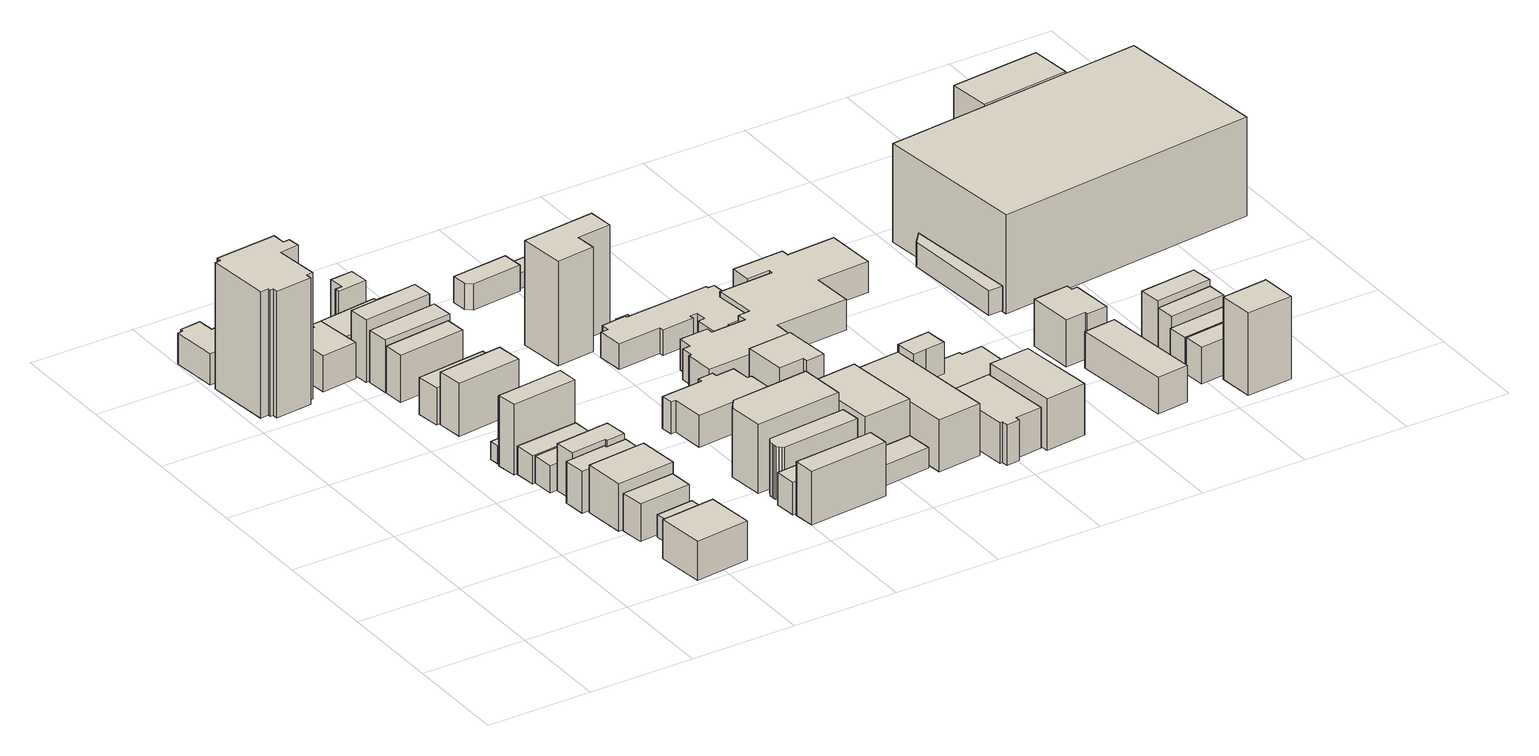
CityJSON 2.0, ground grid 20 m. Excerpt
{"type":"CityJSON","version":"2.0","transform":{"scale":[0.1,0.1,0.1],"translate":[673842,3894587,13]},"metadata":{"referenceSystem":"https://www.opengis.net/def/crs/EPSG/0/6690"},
"CityObjects":{
"building1":{"type":"Building","attributes":{"class":"9999","usage":"412","measuredHeight":29.2,"storeysAboveGround":8,"BuildingDetailAttribute.totalFloorArea":1306.77,"BuildingDetailAttribute.buildingFootprintArea":163.35,"BuildingDetailAttribute.buildingRoofEdgeArea":163.35,"BuildingDetailAttribute.urbanPlanType":"21","BuildingDetailAttribute.landUseType":"211","BuildingDetailAttribute.surveyYear":2021,"BuildingIDAttribute.prefecture":"23","BuildingIDAttribute.city":"23102"},"address":[{"country":"日本","locality":"愛知県名古屋市"}],"geometry":[{"type":"Solid","lod":"1","boundaries":[[[[0,1,2,3,4,5,6,7,8,9,10,11,12,13,14,15]],[[14,16,17,15]],[[13,18,16,14]],[[12,19,18,13]],[[11,20,19,12]],[[10,21,20,11]],[[9,22,21,10]],[[8,23,22,9]],[[7,24,23,8]],[[6,25,24,7]],[[5,26,25,6]],[[4,27,26,5]],[[3,28,27,4]],[[2,29,28,3]],[[1,30,29,2]],[[0,31,30,1]],[[15,17,31,0]],[[16,18,19,20,21,22,23,24,25,26,27,28,29,30,31,17]]]]}]},
"building2":{"type":"Building","attributes":{"class":"3002","usage":"412","measuredHeight":29,"storeysAboveGround":2,"BuildingDetailAttribute.totalFloorArea":192.48,"BuildingDetailAttribute.buildingFootprintArea":96.24,"BuildingDetailAttribute.buildingRoofEdgeArea":96.24,"BuildingDetailAttribute.urbanPlanType":"21","BuildingDetailAttribute.landUseType":"211","BuildingDetailAttribute.surveyYear":2021,"BuildingIDAttribute.prefecture":"23","BuildingIDAttribute.city":"23102"},"address":[{"country":"日本","locality":"愛知県名古屋市"}],"geometry":[{"type":"Solid","lod":"1","boundaries":[[[[32,33,34,35,36,37,38,39,40,41,42,43,44,45,46]],[[45,47,48,46]],[[44,49,47,45]],[[43,50,49,44]],[[42,51,50,43]],[[41,52,51,42]],[[40,53,52,41]],[[39,54,53,40]],[[38,55,54,39]],[[37,56,55,38]],[[36,57,56,37]],[[35,58,57,36]],[[34,59,58,35]],[[33,60,59,34]],[[32,61,60,33]],[[46,48,61,32]],[[47,49,50,51,52,53,54,55,56,57,58,59,60,61,48]]]]}]},
"building3":{"type":"Building","attributes":{"class":"3001","usage":"401","measuredHeight":9.5,"storeysAboveGround":2,"BuildingDetailAttribute.totalFloorArea":192.29,"BuildingDetailAttribute.buildingFootprintArea":96.15,"BuildingDetailAttribute.buildingRoofEdgeArea":96.15,"BuildingDetailAttribute.urbanPlanType":"21","BuildingDetailAttribute.landUseType":"212","BuildingDetailAttribute.surveyYear":2021,"BuildingIDAttribute.prefecture":"23","BuildingIDAttribute.city":"23102"},"address":[{"country":"日本","locality":"愛知県名古屋市"}],"geometry":[{"type":"Solid","lod":"1","boundaries":[[[[62,63,64,65]],[[64,66,67,65]],[[63,68,66,64]],[[62,69,68,63]],[[65,67,69,62]],[[66,68,69,67]]]]}]},
"building4":{"type":"Building","attributes":{"class":"3001","usage":"411","measuredHeight":10.2,"storeysAboveGround":2,"BuildingDetailAttribute.totalFloorArea":93.33,"BuildingDetailAttribute.buildingFootprintArea":46.67,"BuildingDetailAttribute.buildingRoofEdgeArea":46.67,"BuildingDetailAttribute.urbanPlanType":"21","BuildingDetailAttribute.landUseType":"211","BuildingDetailAttribute.surveyYear":2021,"BuildingIDAttribute.prefecture":"23","BuildingIDAttribute.city":"23102"},"address":[{"country":"日本","locality":"愛知県名古屋市"}],"geometry":[{"type":"Solid","lod":"1","boundaries":[[[[70,71,72,73]],[[72,74,75,73]],[[71,76,74,72]],[[70,77,76,71]],[[73,75,77,70]],[[74,76,77,75]]]]}]},
"building5":{"type":"Building","attributes":{"class":"3001","usage":"461","measuredHeight":3.4,"storeysAboveGround":9999,"BuildingDetailAttribute.totalFloorArea":-9999,"BuildingDetailAttribute.buildingFootprintArea":-9999,"BuildingDetailAttribute.buildingRoofEdgeArea":5.47,"BuildingDetailAttribute.urbanPlanType":"21","BuildingDetailAttribute.landUseType":"211","BuildingDetailAttribute.surveyYear":2021,"BuildingIDAttribute.prefecture":"23","BuildingIDAttribute.city":"23106"},"geometry":[{"type":"Solid","lod":"1","boundaries":[[[[78,79,80,81]],[[80,82,83,81]],[[79,84,82,80]],[[78,85,84,79]],[[81,83,85,78]],[[82,84,85,83]]]]}]},
"building6":{"type":"Building","attributes":{"class":"3001","usage":"431","measuredHeight":6.3,"storeysAboveGround":1,"BuildingDetailAttribute.totalFloorArea":38.27,"BuildingDetailAttribute.buildingFootprintArea":38.27,"BuildingDetailAttribute.buildingRoofEdgeArea":38.27,"BuildingDetailAttribute.urbanPlanType":"21","BuildingDetailAttribute.landUseType":"213","BuildingDetailAttribute.surveyYear":2021,"BuildingIDAttribute.prefecture":"23","BuildingIDAttribute.city":"23102"},"address":[{"country":"日本","locality":"愛知県名古屋市東区東外堀町２５－１"}],"geometry":[{"type":"Solid","lod":"1","boundaries":[[[[86,87,88,89]],[[88,90,91,89]],[[87,92,90,88]],[[86,93,92,87]],[[89,91,93,86]],[[90,92,93,91]]]]}]},
"building7":{"type":"Building","attributes":{"class":"3002","usage":"413","measuredHeight":12.1,"storeysAboveGround":3,"BuildingDetailAttribute.totalFloorArea":268.61,"BuildingDetailAttribute.buildingFootprintArea":89.54,"BuildingDetailAttribute.buildingRoofEdgeArea":89.54,"BuildingDetailAttribute.urbanPlanType":"21","BuildingDetailAttribute.landUseType":"212","BuildingDetailAttribute.surveyYear":2021,"BuildingIDAttribute.prefecture":"23","BuildingIDAttribute.city":"23102"},"address":[{"country":"日本","locality":"愛知県名古屋市"}],"geometry":[{"type":"Solid","lod":"1","boundaries":[[[[94,95,96,97]],[[96,98,99,97]],[[95,100,98,96]],[[94,101,100,95]],[[97,99,101,94]],[[98,100,101,99]]]]}]},
"building8":{"type":"Building","attributes":{"class":"3001","usage":"411","measuredHeight":10.9,"storeysAboveGround":1,"BuildingDetailAttribute.totalFloorArea":57.89,"BuildingDetailAttribute.buildingFootprintArea":57.89,"BuildingDetailAttribute.buildingRoofEdgeArea":153.13,"BuildingDetailAttribute.urbanPlanType":"21","BuildingDetailAttribute.landUseType":"211","BuildingDetailAttribute.surveyYear":2021,"BuildingIDAttribute.prefecture":"23","BuildingIDAttribute.city":"23102"},"address":[{"country":"日本","locality":"愛知県名古屋市"}],"geometry":[{"type":"Solid","lod":"1","boundaries":[[[[102,103,104,105,106,107,108]],[[107,109,110,108]],[[106,111,109,107]],[[105,112,111,106]],[[104,113,112,105]],[[103,114,113,104]],[[102,115,114,103]],[[108,110,115,102]],[[109,111,112,113,114,115,110]]]]}]},
"building9":{"type":"Building","attributes":{"class":"3001","usage":"411","measuredHeight":9,"storeysAboveGround":2,"BuildingDetailAttribute.totalFloorArea":101.21,"BuildingDetailAttribute.buildingFootprintArea":50.6,"BuildingDetailAttribute.buildingRoofEdgeArea":50.6,"BuildingDetailAttribute.urbanPlanType":"21","BuildingDetailAttribute.landUseType":"211","BuildingDetailAttribute.surveyYear":2021,"BuildingIDAttribute.prefecture":"23","BuildingIDAttribute.city":"23102"},"address":[{"country":"日本","locality":"愛知県名古屋市"}],"geometry":[{"type":"Solid","lod":"1","boundaries":[[[[116,117,118,119,120,121]],[[120,122,123,121]],[[119,124,122,120]],[[118,125,124,119]],[[117,126,125,118]],[[116,127,126,117]],[[121,123,127,116]],[[122,124,125,126,127,123]]]]}]},
"building10":{"type":"Building","attributes":{"class":"3002","usage":"411","measuredHeight":9,"storeysAboveGround":3,"BuildingDetailAttribute.totalFloorArea":131.81,"BuildingDetailAttribute.buildingFootprintArea":43.94,"BuildingDetailAttribute.buildingRoofEdgeArea":43.94,"BuildingDetailAttribute.urbanPlanType":"21","BuildingDetailAttribute.landUseType":"211","BuildingDetailAttribute.surveyYear":2021,"BuildingIDAttribute.prefecture":"23","BuildingIDAttribute.city":"23102"},"address":[{"country":"日本","locality":"愛知県名古屋市"}],"geometry":[{"type":"Solid","lod":"1","boundaries":[[[[128,129,130,131,132,133]],[[132,134,135,133]],[[131,136,134,132]],[[130,137,136,131]],[[129,138,137,130]],[[128,139,138,129]],[[133,135,139,128]],[[134,136,137,138,139,135]]]]}]},
"building11":{"type":"Building","attributes":{"class":"3001","usage":"413","measuredHeight":8.2,"storeysAboveGround":2,"BuildingDetailAttribute.totalFloorArea":101.42,"BuildingDetailAttribute.buildingFootprintArea":50.71,"BuildingDetailAttribute.buildingRoofEdgeArea":50.71,"BuildingDetailAttribute.urbanPlanType":"21","BuildingDetailAttribute.landUseType":"212","BuildingDetailAttribute.surveyYear":2021,"BuildingIDAttribute.prefecture":"23","BuildingIDAttribute.city":"23102"},"address":[{"country":"日本","locality":"愛知県名古屋市"}],"geometry":[{"type":"Solid","lod":"1","boundaries":[[[[140,141,142,143]],[[142,144,145,143]],[[141,146,144,142]],[[140,147,146,141]],[[143,145,147,140]],[[144,146,147,145]]]]}]},
"building12":{"type":"Building","attributes":{"class":"9999","usage":"401","measuredHeight":9.4,"storeysAboveGround":1,"BuildingDetailAttribute.totalFloorArea":49.96,"BuildingDetailAttribute.buildingFootprintArea":49.96,"BuildingDetailAttribute.buildingRoofEdgeArea":49.96,"BuildingDetailAttribute.urbanPlanType":"21","BuildingDetailAttribute.landUseType":"212","BuildingDetailAttribute.surveyYear":2021,"BuildingIDAttribute.prefecture":"23","BuildingIDAttribute.city":"23102"},"address":[{"country":"日本","locality":"愛知県名古屋市"}],"geometry":[{"type":"Solid","lod":"1","boundaries":[[[[148,149,150,151]],[[150,152,153,151]],[[149,154,152,150]],[[148,155,154,149]],[[151,153,155,148]],[[152,154,155,153]]]]}]},
"building13":{"type":"Building","attributes":{"class":"3001","usage":"411","measuredHeight":14.5,"storeysAboveGround":4,"BuildingDetailAttribute.totalFloorArea":203.96,"BuildingDetailAttribute.buildingFootprintArea":50.99,"BuildingDetailAttribute.buildingRoofEdgeArea":50.99,"BuildingDetailAttribute.urbanPlanType":"21","BuildingDetailAttribute.landUseType":"211","BuildingDetailAttribute.surveyYear":2021,"BuildingIDAttribute.prefecture":"23","BuildingIDAttribute.city":"23102"},"address":[{"country":"日本","locality":"愛知県名古屋市"}],"geometry":[{"type":"Solid","lod":"1","boundaries":[[[[156,157,158,159]],[[158,160,161,159]],[[157,162,160,158]],[[156,163,162,157]],[[159,161,163,156]],[[160,162,163,161]]]]}]},
"building14":{"type":"Building","attributes":{"class":"3002","usage":"411","measuredHeight":11.1,"storeysAboveGround":3,"BuildingDetailAttribute.totalFloorArea":122.5,"BuildingDetailAttribute.buildingFootprintArea":40.83,"BuildingDetailAttribute.buildingRoofEdgeArea":40.83,"BuildingDetailAttribute.urbanPlanType":"21","BuildingDetailAttribute.landUseType":"211","BuildingDetailAttribute.surveyYear":2021,"BuildingIDAttribute.prefecture":"23","BuildingIDAttribute.city":"23102"},"address":[{"country":"日本","locality":"愛知県名古屋市"}],"geometry":[{"type":"Solid","lod":"1","boundaries":[[[[164,165,166,167]],[[166,168,169,167]],[[165,170,168,166]],[[164,171,170,165]],[[167,169,171,164]],[[168,170,171,169]]]]}]},
"building15":{"type":"Building","attributes":{"class":"3001","usage":"411","measuredHeight":11.1,"storeysAboveGround":3,"BuildingDetailAttribute.totalFloorArea":186.82,"BuildingDetailAttribute.buildingFootprintArea":62.27,"BuildingDetailAttribute.buildingRoofEdgeArea":62.27,"BuildingDetailAttribute.urbanPlanType":"21","BuildingDetailAttribute.landUseType":"211","BuildingDetailAttribute.surveyYear":2021,"BuildingIDAttribute.prefecture":"23","BuildingIDAttribute.city":"23102"},"address":[{"country":"日本","locality":"愛知県名古屋市"}],"geometry":[{"type":"Solid","lod":"1","boundaries":[[[[172,173,174,175]],[[174,176,177,175]],[[173,178,176,174]],[[172,179,178,173]],[[175,177,179,172]],[[176,178,179,177]]]]}]},
"building16":{"type":"Building","attributes":{"class":"3001","usage":"411","measuredHeight":9.1,"storeysAboveGround":2,"BuildingDetailAttribute.totalFloorArea":120.72,"BuildingDetailAttribute.buildingFootprintArea":60.36,"BuildingDetailAttribute.buildingRoofEdgeArea":60.36,"BuildingDetailAttribute.urbanPlanType":"21","BuildingDetailAttribute.landUseType":"211","BuildingDetailAttribute.surveyYear":2021,"BuildingIDAttribute.prefecture":"23","BuildingIDAttribute.city":"23102"},"address":[{"country":"日本","locality":"愛知県名古屋市"}],"geometry":[{"type":"Solid","lod":"1","boundaries":[[[[180,181,182,183]],[[182,184,185,183]],[[181,186,184,182]],[[180,187,186,181]],[[183,185,187,180]],[[184,186,187,185]]]]}]},
"building17":{"type":"Building","attributes":{"class":"3002","usage":"413","measuredHeight":10,"storeysAboveGround":3,"BuildingDetailAttribute.totalFloorArea":152.53,"BuildingDetailAttribute.buildingFootprintArea":50.84,"BuildingDetailAttribute.buildingRoofEdgeArea":50.84,"BuildingDetailAttribute.urbanPlanType":"21","BuildingDetailAttribute.landUseType":"212","BuildingDetailAttribute.surveyYear":2021,"BuildingIDAttribute.prefecture":"23","BuildingIDAttribute.city":"23102"},"address":[{"country":"日本","locality":"愛知県名古屋市"}],"geometry":[{"type":"Solid","lod":"1","boundaries":[[[[188,189,190,191]],[[190,192,193,191]],[[189,194,192,190]],[[188,195,194,189]],[[191,193,195,188]],[[192,194,195,193]]]]}]},
"building18":{"type":"Building","attributes":{"class":"3001","usage":"411","measuredHeight":11,"storeysAboveGround":3,"BuildingDetailAttribute.totalFloorArea":169.5,"BuildingDetailAttribute.buildingFootprintArea":56.5,"BuildingDetailAttribute.buildingRoofEdgeArea":56.5,"BuildingDetailAttribute.urbanPlanType":"21","BuildingDetailAttribute.landUseType":"211","BuildingDetailAttribute.surveyYear":2021,"BuildingIDAttribute.prefecture":"23","BuildingIDAttribute.city":"23102"},"address":[{"country":"日本","locality":"愛知県名古屋市東区東外堀町２１－２"}],"geometry":[{"type":"Solid","lod":"1","boundaries":[[[[196,197,198,199]],[[198,200,201,199]],[[197,202,200,198]],[[196,203,202,197]],[[199,201,203,196]],[[200,202,203,201]]]]}]},
"building19":{"type":"Building","attributes":{"class":"3002","usage":"413","measuredHeight":12,"storeysAboveGround":4,"BuildingDetailAttribute.totalFloorArea":211.46,"BuildingDetailAttribute.buildingFootprintArea":52.87,"BuildingDetailAttribute.buildingRoofEdgeArea":52.87,"BuildingDetailAttribute.urbanPlanType":"21","BuildingDetailAttribute.landUseType":"212","BuildingDetailAttribute.surveyYear":2021,"BuildingIDAttribute.prefecture":"23","BuildingIDAttribute.city":"23102"},"address":[{"country":"日本","locality":"愛知県名古屋市"}],"geometry":[{"type":"Solid","lod":"1","boundaries":[[[[204,205,206,207]],[[206,208,209,207]],[[205,210,208,206]],[[204,211,210,205]],[[207,209,211,204]],[[208,210,211,209]]]]}]},
"building20":{"type":"Building","attributes":{"class":"3001","usage":"411","measuredHeight":10.9,"storeysAboveGround":2,"BuildingDetailAttribute.totalFloorArea":190.48,"BuildingDetailAttribute.buildingFootprintArea":95.24,"BuildingDetailAttribute.buildingRoofEdgeArea":153.13,"BuildingDetailAttribute.urbanPlanType":"21","BuildingDetailAttribute.landUseType":"211","BuildingDetailAttribute.surveyYear":2021,"BuildingIDAttribute.prefecture":"23","BuildingIDAttribute.city":"23102"},"address":[{"country":"日本","locality":"愛知県名古屋市"}],"geometry":[{"type":"Solid","lod":"1","boundaries":[[[[107,212,213,214,215,108]],[[215,216,110,108]],[[214,217,216,215]],[[213,218,217,214]],[[212,219,218,213]],[[107,109,219,212]],[[108,110,109,107]],[[216,217,218,219,109,110]]]]}]},
"building21":{"type":"Building","attributes":{"class":"3001","usage":"461","measuredHeight":10,"storeysAboveGround":9999,"BuildingDetailAttribute.totalFloorArea":-9999,"BuildingDetailAttribute.buildingFootprintArea":-9999,"BuildingDetailAttribute.buildingRoofEdgeArea":17.89,"BuildingDetailAttribute.urbanPlanType":"21","BuildingDetailAttribute.landUseType":"212","BuildingDetailAttribute.surveyYear":2021,"BuildingIDAttribute.prefecture":"23","BuildingIDAttribute.city":"23102"},"geometry":[{"type":"Solid","lod":"1","boundaries":[[[[220,221,222,223,224,225]],[[224,226,227,225]],[[223,228,226,224]],[[222,229,228,223]],[[221,230,229,222]],[[220,231,230,221]],[[225,227,231,220]],[[226,228,229,230,231,227]]]]}]},
"building22":{"type":"Building","attributes":{"class":"3002","usage":"413","measuredHeight":10.3,"storeysAboveGround":3,"BuildingDetailAttribute.totalFloorArea":189.16,"BuildingDetailAttribute.buildingFootprintArea":63.05,"BuildingDetailAttribute.buildingRoofEdgeArea":63.05,"BuildingDetailAttribute.urbanPlanType":"21","BuildingDetailAttribute.landUseType":"212","BuildingDetailAttribute.surveyYear":2021,"BuildingIDAttribute.prefecture":"23","BuildingIDAttribute.city":"23102"},"address":[{"country":"日本","locality":"愛知県名古屋市"}],"geometry":[{"type":"Solid","lod":"1","boundaries":[[[[232,233,234,235]],[[234,236,237,235]],[[233,238,236,234]],[[232,239,238,233]],[[235,237,239,232]],[[236,238,239,237]]]]}]},
"building23":{"type":"Building","attributes":{"class":"3001","usage":"411","measuredHeight":9.2,"storeysAboveGround":2,"BuildingDetailAttribute.totalFloorArea":132.46,"BuildingDetailAttribute.buildingFootprintArea":66.23,"BuildingDetailAttribute.buildingRoofEdgeArea":66.23,"BuildingDetailAttribute.urbanPlanType":"21","BuildingDetailAttribute.landUseType":"211","BuildingDetailAttribute.surveyYear":2021,"BuildingIDAttribute.prefecture":"23","BuildingIDAttribute.city":"23102"},"address":[{"country":"日本","locality":"愛知県名古屋市"}],"geometry":[{"type":"Solid","lod":"1","boundaries":[[[[240,241,242,243]],[[242,244,245,243]],[[241,246,244,242]],[[240,247,246,241]],[[243,245,247,240]],[[244,246,247,245]]]]}]},
"building24":{"type":"Building","attributes":{"class":"3001","usage":"401","measuredHeight":10.2,"storeysAboveGround":4,"BuildingDetailAttribute.totalFloorArea":242.22,"BuildingDetailAttribute.buildingFootprintArea":60.56,"BuildingDetailAttribute.buildingRoofEdgeArea":60.56,"BuildingDetailAttribute.urbanPlanType":"21","BuildingDetailAttribute.landUseType":"212","BuildingDetailAttribute.surveyYear":2021,"BuildingIDAttribute.prefecture":"23","BuildingIDAttribute.city":"23102"},"address":[{"country":"日本","locality":"愛知県名古屋市"}],"geometry":[{"type":"Solid","lod":"1","boundaries":[[[[248,249,250,251,252,253,254,255,256,257,258,259]],[[258,260,261,259]],[[257,262,260,258]],[[256,263,262,257]],[[255,264,263,256]],[[254,265,264,255]],[[253,266,265,254]],[[252,267,266,253]],[[251,268,267,252]],[[250,269,268,251]],[[249,270,269,250]],[[248,271,270,249]],[[259,261,271,248]],[[260,262,263,264,265,266,267,268,269,270,271,261]]]]}]},
"building25":{"type":"Building","attributes":{"class":"3002","usage":"401","measuredHeight":15.2,"storeysAboveGround":3,"BuildingDetailAttribute.totalFloorArea":441.07,"BuildingDetailAttribute.buildingFootprintArea":147.02,"BuildingDetailAttribute.buildingRoofEdgeArea":147.02,"BuildingDetailAttribute.urbanPlanType":"21","BuildingDetailAttribute.landUseType":"212","BuildingDetailAttribute.surveyYear":2021,"BuildingIDAttribute.prefecture":"23","BuildingIDAttribute.city":"23102"},"address":[{"country":"日本","locality":"愛知県名古屋市"}],"geometry":[{"type":"Solid","lod":"1","boundaries":[[[[272,273,274,275,276]],[[275,277,278,276]],[[274,279,277,275]],[[273,280,279,274]],[[272,281,280,273]],[[276,278,281,272]],[[277,279,280,281,278]]]]}]},
"building26":{"type":"Building","attributes":{"class":"3001","usage":"411","measuredHeight":7.1,"storeysAboveGround":2,"BuildingDetailAttribute.totalFloorArea":257.2,"BuildingDetailAttribute.buildingFootprintArea":128.6,"BuildingDetailAttribute.buildingRoofEdgeArea":128.6,"BuildingDetailAttribute.urbanPlanType":"21","BuildingDetailAttribute.landUseType":"211","BuildingDetailAttribute.surveyYear":2021,"BuildingIDAttribute.prefecture":"23","BuildingIDAttribute.city":"23102"},"address":[{"country":"日本","locality":"愛知県名古屋市"}],"geometry":[{"type":"Solid","lod":"1","boundaries":[[[[282,283,284,285,286,287,288,289,290,291,292,293]],[[292,294,295,293]],[[291,296,294,292]],[[290,297,296,291]],[[289,298,297,290]],[[288,299,298,289]],[[287,300,299,288]],[[286,301,300,287]],[[285,302,301,286]],[[284,303,302,285]],[[283,304,303,284]],[[282,305,304,283]],[[293,295,305,282]],[[294,296,297,298,299,300,301,302,303,304,305,295]]]]}]},
"building27":{"type":"Building","attributes":{"class":"3002","usage":"412","measuredHeight":23,"storeysAboveGround":6,"BuildingDetailAttribute.totalFloorArea":589.91,"BuildingDetailAttribute.buildingFootprintArea":98.32,"BuildingDetailAttribute.buildingRoofEdgeArea":98.32,"BuildingDetailAttribute.urbanPlanType":"21","BuildingDetailAttribute.landUseType":"211","BuildingDetailAttribute.surveyYear":2021,"BuildingIDAttribute.prefecture":"23","BuildingIDAttribute.city":"23102"},"address":[{"country":"日本","locality":"愛知県名古屋市"}],"geometry":[{"type":"Solid","lod":"1","boundaries":[[[[306,307,308,309,310,311]],[[310,312,313,311]],[[309,314,312,310]],[[308,315,314,309]],[[307,316,315,308]],[[306,317,316,307]],[[311,313,317,306]],[[312,314,315,316,317,313]]]]}]},
"building28":{"type":"Building","attributes":{"class":"3001","usage":"413","measuredHeight":6,"storeysAboveGround":2,"BuildingDetailAttribute.totalFloorArea":83.1,"BuildingDetailAttribute.buildingFootprintArea":41.55,"BuildingDetailAttribute.buildingRoofEdgeArea":41.55,"BuildingDetailAttribute.urbanPlanType":"21","BuildingDetailAttribute.landUseType":"212","BuildingDetailAttribute.surveyYear":2021,"BuildingIDAttribute.prefecture":"23","BuildingIDAttribute.city":"23102"},"address":[{"country":"日本","locality":"愛知県名古屋市"}],"geometry":[{"type":"Solid","lod":"1","boundaries":[[[[318,319,320,321,322]],[[321,323,324,322]],[[320,325,323,321]],[[319,326,325,320]],[[318,327,326,319]],[[322,324,327,318]],[[323,325,326,327,324]]]]}]},
"building29":{"type":"Building","attributes":{"class":"3001","usage":"401","measuredHeight":7.9,"storeysAboveGround":1,"BuildingDetailAttribute.totalFloorArea":47.29,"BuildingDetailAttribute.buildingFootprintArea":47.29,"BuildingDetailAttribute.buildingRoofEdgeArea":47.29,"BuildingDetailAttribute.urbanPlanType":"21","BuildingDetailAttribute.landUseType":"212","BuildingDetailAttribute.surveyYear":2021,"BuildingIDAttribute.prefecture":"23","BuildingIDAttribute.city":"23102"},"address":[{"country":"日本","locality":"愛知県名古屋市"}],"geometry":[{"type":"Solid","lod":"1","boundaries":[[[[328,329,330,331]],[[330,332,333,331]],[[329,334,332,330]],[[328,335,334,329]],[[331,333,335,328]],[[332,334,335,333]]]]}]},
"building30":{"type":"Building","attributes":{"class":"3002","usage":"401","measuredHeight":12.9,"storeysAboveGround":3,"BuildingDetailAttribute.totalFloorArea":409.94,"BuildingDetailAttribute.buildingFootprintArea":136.65,"BuildingDetailAttribute.buildingRoofEdgeArea":136.65,"BuildingDetailAttribute.urbanPlanType":"21","BuildingDetailAttribute.landUseType":"212","BuildingDetailAttribute.surveyYear":2021,"BuildingIDAttribute.prefecture":"23","BuildingIDAttribute.city":"23102"},"address":[{"country":"日本","locality":"愛知県名古屋市"}],"geometry":[{"type":"Solid","lod":"1","boundaries":[[[[329,336,337,330]],[[337,338,339,330]],[[336,340,338,337]],[[329,341,340,336]],[[330,339,341,329]],[[338,340,341,339]]]]}]},
"building31":{"type":"Building","attributes":{"class":"3001","usage":"461","measuredHeight":-9999,"storeysAboveGround":9999,"BuildingDetailAttribute.totalFloorArea":-9999,"BuildingDetailAttribute.buildingFootprintArea":-9999,"BuildingDetailAttribute.buildingRoofEdgeArea":4.02,"BuildingDetailAttribute.urbanPlanType":"21","BuildingDetailAttribute.landUseType":"211","BuildingDetailAttribute.surveyYear":2021,"BuildingIDAttribute.prefecture":"23","BuildingIDAttribute.city":"23102"},"geometry":[{"type":"Solid","lod":"1","boundaries":[[[[342,343,344,345]],[[344,346,347,345]],[[343,348,346,344]],[[342,349,348,343]],[[345,347,349,342]],[[346,348,349,347]]]]}]},
"building32":{"type":"Building","attributes":{"class":"3001","usage":"421","measuredHeight":6.9,"storeysAboveGround":2,"BuildingDetailAttribute.totalFloorArea":387.47,"BuildingDetailAttribute.buildingFootprintArea":193.73,"BuildingDetailAttribute.buildingRoofEdgeArea":193.73,"BuildingDetailAttribute.urbanPlanType":"21","BuildingDetailAttribute.landUseType":"214","BuildingDetailAttribute.surveyYear":2021,"BuildingIDAttribute.prefecture":"23","BuildingIDAttribute.city":"23102"},"address":[{"country":"日本","locality":"愛知県名古屋市"}],"geometry":[{"type":"Solid","lod":"1","boundaries":[[[[350,351,352,353,354,355,356,357,358,359,360,361,362,363,364,365,366,367,368,369,370,371,372]],[[371,373,374,372]],[[370,375,373,371]],[[369,376,375,370]],[[368,377,376,369]],[[367,378,377,368]],[[366,379,378,367]],[[365,380,379,366]],[[364,381,380,365]],[[363,382,381,364]],[[362,383,382,363]],[[361,384,383,362]],[[360,385,384,361]],[[359,386,385,360]],[[358,387,386,359]],[[357,388,387,358]],[[356,389,388,357]],[[355,390,389,356]],[[354,391,390,355]],[[353,392,391,354]],[[352,393,392,353]],[[351,394,393,352]],[[350,395,394,351]],[[372,374,395,350]],[[373,375,376,377,378,379,380,381,382,383,384,385,386,387,388,389,390,391,392,393,394,395,374]]]]}]},
"building33":{"type":"Building","attributes":{"class":"3001","usage":"413","measuredHeight":-9999,"storeysAboveGround":2,"BuildingDetailAttribute.totalFloorArea":41.47,"BuildingDetailAttribute.buildingFootprintArea":20.73,"BuildingDetailAttribute.buildingRoofEdgeArea":20.73,"BuildingDetailAttribute.urbanPlanType":"21","BuildingDetailAttribute.landUseType":"212","BuildingDetailAttribute.surveyYear":2021,"BuildingIDAttribute.prefecture":"23","BuildingIDAttribute.city":"23102"},"address":[{"country":"日本","locality":"愛知県名古屋市"}],"geometry":[{"type":"Solid","lod":"1","boundaries":[[[[396,397,398,399]],[[398,400,401,399]],[[397,402,400,398]],[[396,403,402,397]],[[399,401,403,396]],[[400,402,403,401]]]]}]},
"building34":{"type":"Building","attributes":{"class":"3001","usage":"411","measuredHeight":9.9,"storeysAboveGround":2,"BuildingDetailAttribute.totalFloorArea":145.88,"BuildingDetailAttribute.buildingFootprintArea":72.94,"BuildingDetailAttribute.buildingRoofEdgeArea":72.94,"BuildingDetailAttribute.urbanPlanType":"21","BuildingDetailAttribute.landUseType":"211","BuildingDetailAttribute.surveyYear":2021,"BuildingIDAttribute.prefecture":"23","BuildingIDAttribute.city":"23102"},"address":[{"country":"日本","locality":"愛知県名古屋市"}],"geometry":[{"type":"Solid","lod":"1","boundaries":[[[[404,405,406,407,408,409]],[[408,410,411,409]],[[407,412,410,408]],[[406,413,412,407]],[[405,414,413,406]],[[404,415,414,405]],[[409,411,415,404]],[[410,412,413,414,415,411]]]]}]},
"building35":{"type":"Building","attributes":{"class":"3002","usage":"401","measuredHeight":12.9,"storeysAboveGround":3,"BuildingDetailAttribute.totalFloorArea":559.01,"BuildingDetailAttribute.buildingFootprintArea":186.34,"BuildingDetailAttribute.buildingRoofEdgeArea":186.34,"BuildingDetailAttribute.urbanPlanType":"21","BuildingDetailAttribute.landUseType":"212","BuildingDetailAttribute.surveyYear":2021,"BuildingIDAttribute.prefecture":"23","BuildingIDAttribute.city":"23102"},"address":[{"country":"日本","locality":"愛知県名古屋市"}],"geometry":[{"type":"Solid","lod":"1","boundaries":[[[[416,417,418,419]],[[418,420,421,419]],[[417,422,420,418]],[[416,423,422,417]],[[419,421,423,416]],[[420,422,423,421]]]]}]},
"building36":{"type":"Building","attributes":{"class":"3001","usage":"411","measuredHeight":10.8,"storeysAboveGround":2,"BuildingDetailAttribute.totalFloorArea":238.37,"BuildingDetailAttribute.buildingFootprintArea":119.19,"BuildingDetailAttribute.buildingRoofEdgeArea":119.19,"BuildingDetailAttribute.urbanPlanType":"21","BuildingDetailAttribute.landUseType":"211","BuildingDetailAttribute.surveyYear":2021,"BuildingIDAttribute.prefecture":"23","BuildingIDAttribute.city":"23102"},"address":[{"country":"日本","locality":"愛知県名古屋市"}],"geometry":[{"type":"Solid","lod":"1","boundaries":[[[[424,425,426,427,428,429,430,431]],[[430,432,433,431]],[[429,434,432,430]],[[428,435,434,429]],[[427,436,435,428]],[[426,437,436,427]],[[425,438,437,426]],[[424,439,438,425]],[[431,433,439,424]],[[432,434,435,436,437,438,439,433]]]]}]},
"building37":{"type":"Building","attributes":{"class":"3003","usage":"411","measuredHeight":10.8,"storeysAboveGround":1,"BuildingDetailAttribute.totalFloorArea":27.06,"BuildingDetailAttribute.buildingFootprintArea":27.06,"BuildingDetailAttribute.buildingRoofEdgeArea":27.06,"BuildingDetailAttribute.urbanPlanType":"21","BuildingDetailAttribute.landUseType":"211","BuildingDetailAttribute.surveyYear":2021,"BuildingIDAttribute.prefecture":"23","BuildingIDAttribute.city":"23102"},"address":[{"country":"日本","locality":"愛知県名古屋市"}],"geometry":[{"type":"Solid","lod":"1","boundaries":[[[[440,441,442,443,444,445,446]],[[445,447,448,446]],[[444,449,447,445]],[[443,450,449,444]],[[442,451,450,443]],[[441,452,451,442]],[[440,453,452,441]],[[446,448,453,440]],[[447,449,450,451,452,453,448]]]]}]},
"building38":{"type":"Building","attributes":{"class":"9999","usage":"421","measuredHeight":8.9,"storeysAboveGround":2,"BuildingDetailAttribute.totalFloorArea":1045.05,"BuildingDetailAttribute.buildingFootprintArea":522.52,"BuildingDetailAttribute.buildingRoofEdgeArea":522.52,"BuildingDetailAttribute.urbanPlanType":"21","BuildingDetailAttribute.landUseType":"214","BuildingDetailAttribute.surveyYear":2021,"BuildingIDAttribute.prefecture":"23","BuildingIDAttribute.city":"23102"},"address":[{"country":"日本","locality":"愛知県名古屋市"}],"geometry":[{"type":"Solid","lod":"1","boundaries":[[[[454,455,456,457,458,459,460,461,462,463,464,465,466,467,468,469,470,471,355,354,353,352,472,473,474,475,476]],[[475,477,478,476]],[[474,479,477,475]],[[473,480,479,474]],[[472,481,480,473]],[[352,482,481,472]],[[353,483,482,352]],[[354,484,483,353]],[[355,485,484,354]],[[471,486,485,355]],[[470,487,486,471]],[[469,488,487,470]],[[468,489,488,469]],[[467,490,489,468]],[[466,491,490,467]],[[465,492,491,466]],[[464,493,492,465]],[[463,494,493,464]],[[462,495,494,463]],[[461,496,495,462]],[[460,497,496,461]],[[459,498,497,460]],[[458,499,498,459]],[[457,500,499,458]],[[456,501,500,457]],[[455,502,501,456]],[[454,503,502,455]],[[476,478,503,454]],[[477,479,480,481,482,483,484,485,486,487,488,489,490,491,492,493,494,495,496,497,498,499,500,501,502,503,478]]]]}]},
"building39":{"type":"Building","attributes":{"class":"3001","usage":"411","measuredHeight":6.8,"storeysAboveGround":2,"BuildingDetailAttribute.totalFloorArea":218.12,"BuildingDetailAttribute.buildingFootprintArea":109.06,"BuildingDetailAttribute.buildingRoofEdgeArea":109.06,"BuildingDetailAttribute.urbanPlanType":"21","BuildingDetailAttribute.landUseType":"211","BuildingDetailAttribute.surveyYear":2021,"BuildingIDAttribute.prefecture":"23","BuildingIDAttribute.city":"23102"},"address":[{"country":"日本","locality":"愛知県名古屋市"}],"geometry":[{"type":"Solid","lod":"1","boundaries":[[[[504,441,440,446,505,506,507,508]],[[507,509,510,508]],[[506,511,509,507]],[[505,512,511,506]],[[446,513,512,505]],[[440,514,513,446]],[[441,515,514,440]],[[504,516,515,441]],[[508,510,516,504]],[[509,511,512,513,514,515,516,510]]]]}]},
"building40":{"type":"Building","attributes":{"class":"3002","usage":"413","measuredHeight":10.9,"storeysAboveGround":3,"BuildingDetailAttribute.totalFloorArea":354.03,"BuildingDetailAttribute.buildingFootprintArea":118.01,"BuildingDetailAttribute.buildingRoofEdgeArea":118.01,"BuildingDetailAttribute.urbanPlanType":"21","BuildingDetailAttribute.landUseType":"212","BuildingDetailAttribute.surveyYear":2021,"BuildingIDAttribute.prefecture":"23","BuildingIDAttribute.city":"23102"},"address":[{"country":"日本","locality":"愛知県名古屋市"}],"geometry":[{"type":"Solid","lod":"1","boundaries":[[[[517,518,519,520]],[[519,521,522,520]],[[518,523,521,519]],[[517,524,523,518]],[[520,522,524,517]],[[521,523,524,522]]]]}]},
"building41":{"type":"Building","attributes":{"class":"3001","usage":"411","measuredHeight":8,"storeysAboveGround":3,"BuildingDetailAttribute.totalFloorArea":361.42,"BuildingDetailAttribute.buildingFootprintArea":120.47,"BuildingDetailAttribute.buildingRoofEdgeArea":120.47,"BuildingDetailAttribute.urbanPlanType":"21","BuildingDetailAttribute.landUseType":"211","BuildingDetailAttribute.surveyYear":2021,"BuildingIDAttribute.prefecture":"23","BuildingIDAttribute.city":"23102"},"address":[{"country":"日本","locality":"愛知県名古屋市"}],"geometry":[{"type":"Solid","lod":"1","boundaries":[[[[525,526,527,528]],[[527,529,530,528]],[[526,531,529,527]],[[525,532,531,526]],[[528,530,532,525]],[[529,531,532,530]]]]}]},
"building42":{"type":"Building","attributes":{"class":"3001","usage":"411","measuredHeight":9,"storeysAboveGround":2,"BuildingDetailAttribute.totalFloorArea":140.94,"BuildingDetailAttribute.buildingFootprintArea":70.47,"BuildingDetailAttribute.buildingRoofEdgeArea":70.47,"BuildingDetailAttribute.urbanPlanType":"21","BuildingDetailAttribute.landUseType":"211","BuildingDetailAttribute.surveyYear":2021,"BuildingIDAttribute.prefecture":"23","BuildingIDAttribute.city":"23102"},"address":[{"country":"日本","locality":"愛知県名古屋市"}],"geometry":[{"type":"Solid","lod":"1","boundaries":[[[[533,534,535,536,537,538,539,540]],[[539,541,542,540]],[[538,543,541,539]],[[537,544,543,538]],[[536,545,544,537]],[[535,546,545,536]],[[534,547,546,535]],[[533,548,547,534]],[[540,542,548,533]],[[541,543,544,545,546,547,548,542]]]]}]},
"building43":{"type":"Building","attributes":{"class":"9999","usage":"401","measuredHeight":11.9,"storeysAboveGround":1,"BuildingDetailAttribute.totalFloorArea":51.01,"BuildingDetailAttribute.buildingFootprintArea":51.01,"BuildingDetailAttribute.buildingRoofEdgeArea":51.01,"BuildingDetailAttribute.urbanPlanType":"21","BuildingDetailAttribute.landUseType":"212","BuildingDetailAttribute.surveyYear":2021,"BuildingIDAttribute.prefecture":"23","BuildingIDAttribute.city":"23102"},"address":[{"country":"日本","locality":"愛知県名古屋市"}],"geometry":[{"type":"Solid","lod":"1","boundaries":[[[[549,550,551,552]],[[551,553,554,552]],[[550,555,553,551]],[[549,556,555,550]],[[552,554,556,549]],[[553,555,556,554]]]]}]},
"building44":{"type":"Building","attributes":{"class":"3001","usage":"411","measuredHeight":7.6,"storeysAboveGround":2,"BuildingDetailAttribute.totalFloorArea":93.61,"BuildingDetailAttribute.buildingFootprintArea":46.81,"BuildingDetailAttribute.buildingRoofEdgeArea":46.81,"BuildingDetailAttribute.urbanPlanType":"21","BuildingDetailAttribute.landUseType":"211","BuildingDetailAttribute.surveyYear":2021,"BuildingIDAttribute.prefecture":"23","BuildingIDAttribute.city":"23102"},"address":[{"country":"日本","locality":"愛知県名古屋市"}],"geometry":[{"type":"Solid","lod":"1","boundaries":[[[[557,558,559,560,561,562]],[[561,563,564,562]],[[560,565,563,561]],[[559,566,565,560]],[[558,567,566,559]],[[557,568,567,558]],[[562,564,568,557]],[[563,565,566,567,568,564]]]]}]},
"building45":{"type":"Building","attributes":{"class":"3002","usage":"401","measuredHeight":15.8,"storeysAboveGround":5,"BuildingDetailAttribute.totalFloorArea":302.71,"BuildingDetailAttribute.buildingFootprintArea":60.54,"BuildingDetailAttribute.buildingRoofEdgeArea":60.54,"BuildingDetailAttribute.urbanPlanType":"21","BuildingDetailAttribute.landUseType":"212","BuildingDetailAttribute.surveyYear":2021,"BuildingIDAttribute.prefecture":"23","BuildingIDAttribute.city":"23102"},"address":[{"country":"日本","locality":"愛知県名古屋市"}],"geometry":[{"type":"Solid","lod":"1","boundaries":[[[[569,570,571,572]],[[571,573,574,572]],[[570,575,573,571]],[[569,576,575,570]],[[572,574,576,569]],[[573,575,576,574]]]]}]},
"building46":{"type":"Building","attributes":{"class":"3001","usage":"411","measuredHeight":8.9,"storeysAboveGround":2,"BuildingDetailAttribute.totalFloorArea":93.54,"BuildingDetailAttribute.buildingFootprintArea":46.77,"BuildingDetailAttribute.buildingRoofEdgeArea":46.77,"BuildingDetailAttribute.urbanPlanType":"21","BuildingDetailAttribute.landUseType":"211","BuildingDetailAttribute.surveyYear":2021,"BuildingIDAttribute.prefecture":"23","BuildingIDAttribute.city":"23102"},"address":[{"country":"日本","locality":"愛知県名古屋市"}],"geometry":[{"type":"Solid","lod":"1","boundaries":[[[[577,578,579,580]],[[579,581,582,580]],[[578,583,581,579]],[[577,584,583,578]],[[580,582,584,577]],[[581,583,584,582]]]]}]},
"building47":{"type":"Building","attributes":{"class":"3001","usage":"411","measuredHeight":10.9,"storeysAboveGround":3,"BuildingDetailAttribute.totalFloorArea":119.72,"BuildingDetailAttribute.buildingFootprintArea":39.91,"BuildingDetailAttribute.buildingRoofEdgeArea":39.91,"BuildingDetailAttribute.urbanPlanType":"21","BuildingDetailAttribute.landUseType":"211","BuildingDetailAttribute.surveyYear":2021,"BuildingIDAttribute.prefecture":"23","BuildingIDAttribute.city":"23102"},"address":[{"country":"日本","locality":"愛知県名古屋市"}],"geometry":[{"type":"Solid","lod":"1","boundaries":[[[[585,586,587,588]],[[587,589,590,588]],[[586,591,589,587]],[[585,592,591,586]],[[588,590,592,585]],[[589,591,592,590]]]]}]},
"building48":{"type":"Building","attributes":{"class":"3001","usage":"411","measuredHeight":11.9,"storeysAboveGround":3,"BuildingDetailAttribute.totalFloorArea":137.47,"BuildingDetailAttribute.buildingFootprintArea":45.82,"BuildingDetailAttribute.buildingRoofEdgeArea":45.82,"BuildingDetailAttribute.urbanPlanType":"21","BuildingDetailAttribute.landUseType":"211","BuildingDetailAttribute.surveyYear":2021,"BuildingIDAttribute.prefecture":"23","BuildingIDAttribute.city":"23102"},"address":[{"country":"日本","locality":"愛知県名古屋市東区上竪杉町１１－１"}],"geometry":[{"type":"Solid","lod":"1","boundaries":[[[[593,594,595,596]],[[595,597,598,596]],[[594,599,597,595]],[[593,600,599,594]],[[596,598,600,593]],[[597,599,600,598]]]]}]},
"building49":{"type":"Building","attributes":{"class":"3002","usage":"401","measuredHeight":18.9,"storeysAboveGround":5,"BuildingDetailAttribute.totalFloorArea":7602.52,"BuildingDetailAttribute.buildingFootprintArea":1520.5,"BuildingDetailAttribute.buildingRoofEdgeArea":1520.5,"BuildingDetailAttribute.urbanPlanType":"21","BuildingDetailAttribute.landUseType":"212","BuildingDetailAttribute.surveyYear":2021,"BuildingIDAttribute.prefecture":"23","BuildingIDAttribute.city":"23102"},"address":[{"country":"日本","locality":"愛知県名古屋市東区上竪杉町４"}],"geometry":[{"type":"Solid","lod":"1","boundaries":[[[[601,602,603,604,605,606,607]],[[606,608,609,607]],[[605,610,608,606]],[[604,611,610,605]],[[603,612,611,604]],[[602,613,612,603]],[[601,614,613,602]],[[607,609,614,601]],[[608,610,611,612,613,614,609]]]]}]},
"building50":{"type":"Building","attributes":{"class":"3003","usage":"411","measuredHeight":3.6,"storeysAboveGround":1,"BuildingDetailAttribute.totalFloorArea":47.14,"BuildingDetailAttribute.buildingFootprintArea":47.14,"BuildingDetailAttribute.buildingRoofEdgeArea":47.14,"BuildingDetailAttribute.urbanPlanType":"21","BuildingDetailAttribute.landUseType":"211","BuildingDetailAttribute.surveyYear":2021,"BuildingIDAttribute.prefecture":"23","BuildingIDAttribute.city":"23102"},"address":[{"country":"日本","locality":"愛知県名古屋市"}],"geometry":[{"type":"Solid","lod":"1","boundaries":[[[[615,616,617,618]],[[617,619,620,618]],[[616,621,619,617]],[[615,622,621,616]],[[618,620,622,615]],[[619,621,622,620]]]]}]},
"building51":{"type":"Building","attributes":{"class":"3001","usage":"411","measuredHeight":19.6,"storeysAboveGround":2,"BuildingDetailAttribute.totalFloorArea":271.93,"BuildingDetailAttribute.buildingFootprintArea":135.97,"BuildingDetailAttribute.buildingRoofEdgeArea":135.97,"BuildingDetailAttribute.urbanPlanType":"21","BuildingDetailAttribute.landUseType":"211","BuildingDetailAttribute.surveyYear":2021,"BuildingIDAttribute.prefecture":"23","BuildingIDAttribute.city":"23102"},"address":[{"country":"日本","locality":"愛知県名古屋市東区上竪杉町３"}],"geometry":[{"type":"Solid","lod":"1","boundaries":[[[[623,624,625,626]],[[625,627,628,626]],[[624,629,627,625]],[[623,630,629,624]],[[626,628,630,623]],[[627,629,630,628]]]]}]}
},
"vertices":[
[142,960,8],[154,961,8],[157,938,8],[120,934,8],[129,850,8],[116,848,8],[117,837,8],[46,830,8],[45,840,8],[39,839,8],[39,845,8],[23,843,8],[11,964,8],[22,965,8],[22,974,8],[140,985,8],[22,974,250],[140,985,250],[22,965,250],[11,964,250],[23,843,250],[39,845,250],[39,839,250],[45,840,250],[46,830,250],[117,837,250],[116,848,250],[129,850,250],[120,934,250],[157,938,250],[154,961,250],[142,960,250],
[54,1042,10],[65,1043,10],[67,1025,10],[109,1029,10],[110,1017,10],[171,1023,10],[174,989,10],[140,985,10],[22,974,10],[21,977,10],[9,976,10],[1,1062,10],[11,1063,10],[11,1069,10],[51,1073,10],[11,1069,70],[51,1073,70],[11,1063,70],[1,1062,70],[9,976,70],[21,977,70],[22,974,70],[140,985,70],[174,989,70],[171,1023,70],[110,1017,70],[109,1029,70],[67,1025,70],[65,1043,70],[54,1042,70],
[339,0,15],[329,91,15],[434,102,15],[444,12,15],[434,102,90],[444,12,90],[329,91,90],[339,0,90],
[325,153,18],[320,198,18],[423,208,18],[427,163,18],[423,208,90],[427,163,90],[320,198,90],[325,153,90],
[265,496,16],[263,515,16],[291,518,16],[293,499,16],[291,518,50],[293,499,50],[263,515,50],[265,496,50],
[363,100,17],[357,152,17],[430,160,17],[436,108,17],[430,160,60],[436,108,60],[357,152,60],[363,100,60],
[312,199,19],[304,277,19],[418,289,19],[426,211,19],[418,289,110],[426,211,110],[304,277,110],[312,199,110],
[213,849,21],[144,841,21],[135,923,21],[182,928,21],[181,937,21],[202,939,21],[210,873,21],[202,939,90],[210,873,90],[181,937,90],[182,928,90],[135,923,90],[144,841,90],[213,849,90],
[369,326,20],[409,330,20],[413,292,20],[292,279,20],[288,322,20],[369,331,20],[288,322,100],[369,331,100],[292,279,100],[413,292,100],[409,330,100],[369,326,100],
[408,332,20],[372,328,20],[371,333,20],[301,325,20],[297,364,20],[403,376,20],[297,364,110],[403,376,110],[301,325,110],[371,333,110],[372,328,110],[408,332,110],
[285,366,18],[281,407,18],[403,420,18],[407,379,18],[403,420,70],[407,379,70],[281,407,70],[285,366,70],
[278,409,16],[274,450,16],[396,462,16],[400,422,16],[396,462,70],[400,422,70],[274,450,70],[278,409,70],
[269,452,15],[264,491,15],[393,505,15],[397,466,15],[393,505,150],[397,466,150],[264,491,150],[269,452,150],
[304,501,19],[299,547,19],[387,556,19],[392,510,19],[387,556,110],[392,510,110],[299,547,110],[304,501,110],
[257,601,19],[251,650,19],[377,665,19],[383,616,19],[377,665,120],[383,616,120],[251,650,120],[257,601,120],
[245,652,19],[240,697,19],[374,712,19],[379,667,19],[374,712,90],[379,667,90],[240,697,90],[245,652,90],
[234,744,20],[230,783,20],[361,798,20],[365,759,20],[361,798,110],[365,759,110],[230,783,110],[234,744,110],
[230,786,20],[226,827,20],[362,842,20],[366,800,20],[362,842,120],[366,800,120],[226,827,120],[230,786,120],
[221,830,20],[217,869,20],[351,884,20],[355,845,20],[351,884,140],[355,845,140],[217,869,140],[221,830,140],
[315,953,21],[316,948,21],[347,951,21],[354,890,21],[354,890,90],[347,951,90],[316,948,90],[315,953,90],
[279,1004,20],[278,1013,20],[291,1014,20],[288,1043,20],[332,1047,20],[336,1010,20],[332,1047,90],[336,1010,90],[288,1043,90],[291,1014,90],[278,1013,90],[279,1004,90],
[593,47,17],[589,88,17],[743,102,17],[747,62,17],[743,102,120],[747,62,120],[589,88,120],[593,47,120],
[584,91,18],[580,132,18],[739,147,18],[743,106,18],[739,147,80],[743,106,80],[580,132,80],[584,91,80],
[596,137,18],[593,140,18],[590,144,18],[587,148,18],[586,153,18],[586,158,18],[586,163,18],[588,167,18],[590,171,18],[593,175,18],[745,189,18],[749,151,18],[745,189,120],[749,151,120],[593,175,120],[590,171,120],[588,167,120],[586,163,120],[586,158,120],[586,153,120],[587,148,120],[590,144,120],[593,140,120],[596,137,120],
[573,180,18],[566,248,18],[581,269,18],[733,284,18],[741,196,18],[733,284,150],[741,196,150],[581,269,150],[566,248,150],[573,180,150],
[665,452,19],[701,455,19],[705,419,19],[713,419,19],[718,372,19],[571,357,19],[565,420,19],[556,419,19],[553,442,19],[635,450,19],[634,459,19],[664,462,19],[634,459,80],[664,462,80],[635,450,80],[553,442,80],[556,419,80],[565,420,80],[571,357,80],[718,372,80],[713,419,80],[705,419,80],[701,455,80],[665,452,80],
[517,705,20],[507,792,20],[648,807,20],[653,759,20],[587,752,20],[591,713,20],[587,752,220],[591,713,220],[653,759,220],[648,807,220],[507,792,220],[517,705,220],
[498,933,20],[486,942,20],[483,971,20],[591,982,20],[595,943,20],[591,982,70],[595,943,70],[483,971,70],[486,942,70],[498,933,70],
[759,84,21],[753,134,21],[847,144,21],[852,94,21],[847,144,60],[852,94,60],[753,134,60],[759,84,60],
[738,279,21],[831,289,21],[831,289,130],[847,144,130],[738,279,130],[753,134,130],
[650,717,23],[649,734,23],[673,736,23],[674,719,23],[673,736,53],[674,719,53],[649,734,53],[650,717,53],
[817,714,21],[829,715,21],[832,679,21],[817,678,21],[825,599,21],[801,597,21],[780,595,21],[780,588,21],[749,585,21],[745,632,21],[758,633,21],[756,653,21],[742,652,21],[743,644,21],[680,638,21],[679,647,21],[595,639,21],[590,688,21],[605,689,21],[604,705,21],[652,710,21],[652,706,21],[816,719,21],[652,706,70],[816,719,70],[652,710,70],[604,705,70],[605,689,70],[590,688,70],[595,639,70],[679,647,70],[680,638,70],[743,644,70],[742,652,70],[756,653,70],[758,633,70],[745,632,70],[749,585,70],[780,588,70],[780,595,70],[801,597,70],[825,599,70],[817,678,70],[832,679,70],[829,715,70],[817,714,70],
[598,945,23],[594,982,23],[649,988,23],[653,951,23],[649,988,53],[653,951,53],[594,982,53],[598,945,53],
[834,387,21],[798,383,21],[797,392,21],[748,387,21],[740,468,21],[825,476,21],[740,468,100],[825,476,100],[748,387,100],[797,392,100],[798,383,100],[834,387,100],
[860,74,21],[836,289,21],[922,298,21],[945,83,21],[922,298,120],[945,83,120],[836,289,120],[860,74,120],
[989,41,22],[990,32,22],[964,29,22],[963,42,22],[958,41,22],[943,174,22],[1027,184,22],[1042,47,22],[1027,184,100],[1042,47,100],[943,174,100],[958,41,100],[963,42,100],[964,29,100],[990,32,100],[989,41,100],
[994,269,22],[956,266,22],[930,262,22],[926,302,22],[926,304,22],[990,311,22],[990,307,22],[990,311,130],[990,307,130],[926,304,130],[926,302,130],[930,262,130],[956,266,130],[994,269,130],
[976,719,21],[1070,725,21],[1076,629,21],[974,623,21],[979,545,21],[838,536,21],[840,494,21],[819,493,21],[819,485,21],[666,475,21],[662,531,21],[667,531,21],[665,555,21],[680,556,21],[679,584,21],[734,588,21],[735,575,21],[803,579,21],[922,684,21],[922,692,21],[877,689,21],[875,728,21],[975,734,21],[875,728,80],[975,734,80],[877,689,80],[922,692,80],[922,684,80],[832,679,80],[817,678,80],[825,599,80],[801,597,80],[803,579,80],[735,575,80],[734,588,80],[679,584,80],[680,556,80],[665,555,80],[667,531,80],[662,531,80],[666,475,80],[819,485,80],[819,493,80],[840,494,80],[838,536,80],[979,545,80],[974,623,80],[1076,629,80],[1070,725,80],[976,719,80],
[960,215,22],[1052,313,22],[1053,306,22],[1094,310,22],[1101,227,22],[1094,310,70],[1101,227,70],[1053,306,70],[1052,313,70],[990,307,70],[994,269,70],[956,266,70],[960,215,70],
[1047,36,21],[1030,184,21],[1109,192,21],[1126,45,21],[1109,192,120],[1126,45,120],[1030,184,120],[1047,36,120],
[1266,39,20],[1245,230,20],[1307,237,20],[1328,46,20],[1307,237,90],[1328,46,90],[1245,230,90],[1266,39,90],
[1213,335,20],[1282,342,20],[1283,329,20],[1294,330,20],[1301,251,20],[1261,247,20],[1260,253,20],[1221,249,20],[1260,253,110],[1221,249,110],[1261,247,110],[1301,251,110],[1294,330,110],[1283,329,110],[1282,342,110],[1213,335,110],
[1201,455,23],[1186,653,23],[1205,676,23],[1229,457,23],[1205,676,70],[1229,457,70],[1186,653,70],[1201,455,70],
[1478,127,20],[1491,128,20],[1495,95,20],[1379,82,20],[1375,123,20],[1478,134,20],[1375,123,90],[1478,134,90],[1379,82,90],[1495,95,90],[1491,128,90],[1478,127,90],
[1422,6,22],[1416,73,22],[1505,82,22],[1511,14,22],[1505,82,180],[1511,14,180],[1416,73,180],[1422,6,180],
[1373,125,21],[1369,163,21],[1492,176,21],[1496,138,21],[1492,176,90],[1496,138,90],[1369,163,90],[1373,125,90],
[1374,165,21],[1370,201,21],[1480,214,21],[1484,178,21],[1480,214,110],[1484,178,110],[1370,201,110],[1374,165,110],
[1372,206,21],[1367,247,21],[1477,259,21],[1482,218,21],[1477,259,120],[1482,218,120],[1367,247,120],[1372,206,120],
[1726,603,21],[1736,501,21],[1230,447,21],[1198,744,21],[1535,780,21],[1705,798,21],[1705,795,21],[1705,798,210],[1705,795,210],[1535,780,210],[1198,744,210],[1230,447,210],[1736,501,210],[1726,603,210],
[1505,813,24],[1495,901,24],[1548,908,24],[1558,820,24],[1548,908,60],[1558,820,60],[1495,901,60],[1505,813,60],
[1494,927,24],[1485,1006,24],[1657,1023,24],[1665,945,24],[1657,1023,100],[1665,945,100],[1485,1006,100],[1494,927,100]
]}
